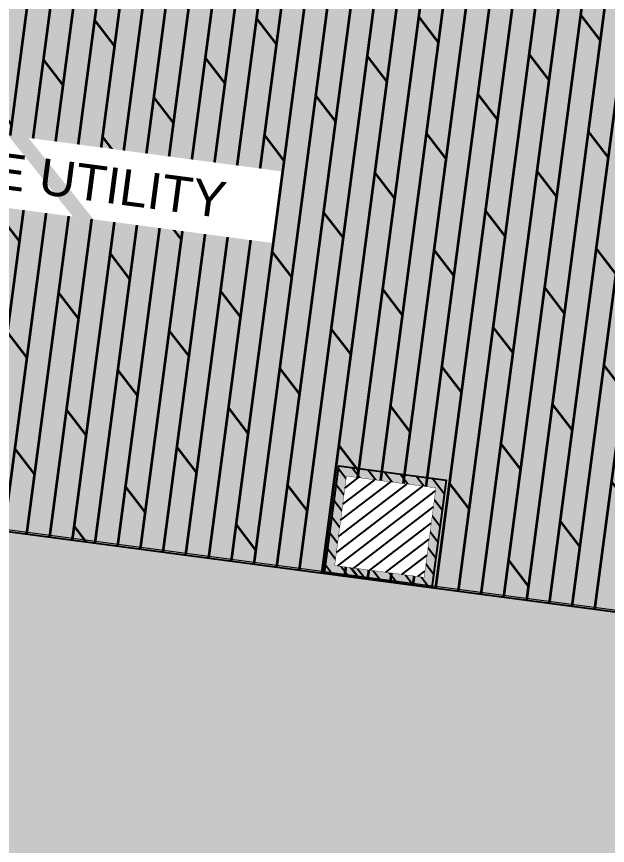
# Model space of a CAD drawing. Header units: millimetres. Extents: x -179928 to 528275, y -469666 to 511935.
# Drawn here: x 139826 to 141464, y 82140 to 84436 of the extents above; entities that cross this region are included whole.
import ezdxf

# ---------------------------------------------------------------- set-up
doc = ezdxf.new("R2010")
doc.units = ezdxf.units.MM
doc.set_wipeout_variables(frame=1)
doc.linetypes.add('DASHED', pattern=[0.75, 0.5, -0.25])
for name, color, linetype in [('ad-Elevation 10', 8, 'Continuous'), ('ad-MS Columns', 1, 'Continuous'), ('ad-Plinth', 8, 'Continuous'), ('ad-Primary Roof', 5, 'Continuous'), ('ad-RCC', 3, 'Continuous'), ('ad-RCC Hatch', 125, 'Continuous'), ('ad-Secondary Roof', 6, 'Continuous'), ('ad-Text main', 7, 'Continuous'), ('ad-Verandah', 33, 'Continuous')]:
    doc.layers.add(name, color=color, linetype=linetype)
doc.layers.add('ad-Landscape', color=94, linetype='Continuous', lineweight=35)
doc.styles.get("Standard").update_dxf_attribs({"font": 'arial.ttf'})

# ---------------------------------------------------------------- blocks, each defined once
blk = doc.blocks.new('zw$3849')
at = {"layer": 'ad-Text main', "insert": (10792.7, -1062.5), "char_height": 100, "width": 1424.195, "attachment_point": 5, "bg_fill": 2}
blk.add_mtext('6\'-9" WIDE UTILITY', dxfattribs=at)
blk = doc.blocks.new('1625E_Roof Plan')
at = {"layer": 'ad-Primary Roof', "linetype": 'DASHED', "ltscale": 2, "const_width": 40}
blk.add_lwpolyline([(12570, -2645), (2380, -2645), (7475, 2255)], close=True, dxfattribs=at)
blk.add_lwpolyline([(12570, -2645), (12570, -2345)], dxfattribs=at)
at = {"layer": 'ad-Secondary Roof', "linetype": 'DASHED', "ltscale": 2, "const_width": 40}
blk.add_lwpolyline([(12570, 5195), (10022.5, 1425), (12570, -2345), (13950, -2345), (13950, 5195)], close=True, dxfattribs=at)
blk = doc.blocks.new('A$C42b14ea2')
at = {"layer": 'ad-RCC Hatch', "transparency": 33554687}
h = blk.add_hatch(dxfattribs=at)
h.set_pattern_fill('ANSI31', color=256, scale=10)
h.set_pattern_definition([(45, (13250, 8645), (-22.45064, 22.45064), [])])
h.paths.add_polyline_path([(0, 0), (300, 0), (300, 300), (0, 300)])
at = {"layer": 'ad-RCC'}
blk.add_lwpolyline([(0, 0), (300, 0), (300, 300), (0, 300)], close=True, dxfattribs=at)
blk = doc.blocks.new('1625E_Columns')
at = {"layer": 'ad-RCC', "xscale": -1}
blk.add_blockref('A$C42b14ea2', (12120, -2050), dxfattribs=at)
blk = doc.blocks.new('zw$B0BD')
blk.add_wipeout([(0, 0), (250, 0), (250, -250), (0, -250)])
at = {"layer": 'ad-MS Columns'}
h = blk.add_hatch(dxfattribs=at)
h.set_pattern_fill('ANSI31', color=256, scale=10)
h.set_pattern_definition([(45, (4e-12, -250), (-22.4506, 22.4506), [])])
h.paths.add_polyline_path([(0, 0), (250, 0), (250, -250), (0, -250)])
at = {"layer": 'ad-MS Columns', "const_width": 1}
blk.add_lwpolyline([(0, 0), (250, 0), (250, -250), (0, -250)], close=True, dxfattribs=at)
blk = doc.blocks.new('zw$BD87')
at = {"layer": 'ad-MS Columns'}
blk.add_blockref('zw$B0BD', (-275, -1775), dxfattribs=at)
blk = doc.blocks.new('1625_East Villa')
at = {"transparency": 33554559}
h = blk.add_hatch(color=43, dxfattribs=at)
h.dxf.hatch_style = 1
h.paths.add_polyline_path([(13640, 4745), (12120, 4745), (12120, 0), (6200, 0), (6200, -2050), (13640, -2050)])
h = blk.add_hatch(dxfattribs=at)
h.set_pattern_fill('GRASS', color=74, angle=180)
h.set_pattern_definition([(270, (14550, 3220), (17.960512, -17.960512), [4.7625, -31.158524]), (225, (14550, 3220), (17.96051, -17.96051), [4.7625, -20.6375]), (315, (14550, 3220), (17.96051, 17.96051), [4.7625, -20.6375])])
h.paths.add_polyline_path([(14550, -2960), (9750, -2960), (9750, -2050), (13640, -2050), (13640, 3145), (14550, 3145)])
h = blk.add_hatch(color=256, dxfattribs=at)
h.dxf.hatch_style = 1
h.set_gradient(color1=(153, 204, 0), color2=(63, 127, 0), tint=1, name='INVSPHERICAL')
h.paths.add_polyline_path([(14550, -2960), (9750, -2960), (9750, -2050), (13640, -2050), (13640, 3145), (14550, 3145)])
at = {"layer": 'ad-Landscape', "transparency": 33554687}
h = blk.add_hatch(dxfattribs=at)
h.set_pattern_fill('DOLMIT', color=44, scale=10, angle=90)
h.set_pattern_definition([(90, (-1084315.54, 674820.024), (-63.5, 5e-14), []), (135, (-1084315.54, 674820.02), (-126.999913, -126.999913), [89.80256, -179.605122])])
h.paths.add_polyline_path([(13640, 4745), (12120, 4745), (12120, 0), (6200, 0), (6200, -2050), (13640, -2050)])
at = {"layer": 'ad-Elevation 10'}
blk.add_lwpolyline([(14550, -2960), (9750, -2960), (9750, -2050), (13640, -2050), (13640, 3145), (14550, 3145)], close=True, dxfattribs=at)
at = {"layer": 'ad-Verandah', "lineweight": 9}
blk.add_lwpolyline([(13640, 4745), (12120, 4745), (12120, 0), (6200, 0), (6200, -2050), (13640, -2050)], close=True, dxfattribs=at)
at = {"layer": 'ad-Text main'}
blk.add_blockref('zw$3849', (0, 0), dxfattribs=at)
blk.add_blockref('1625E_Roof Plan', (0, 0))
blk.add_blockref('1625E_Columns', (0, 0))
at = {"layer": 'ad-MS Columns'}
blk.add_blockref('zw$BD87', (12120, 0), dxfattribs=at)
blk = doc.blocks.new("All Plot's Villa Plans")
at = {"ltscale": 5, "rotation": 352.4703876422526}
blk.add_blockref('1625_East Villa', (129230.4, 86475.4), dxfattribs=at)
blk = doc.blocks.new('A$C92fa9908')
at = {"layer": 'ad-Verandah', "lineweight": 9}
blk.add_lwpolyline([(13650, 4745), (12120, 4745), (12120, 0), (6200, 0), (6200, -2045), (13650, -2045)], close=True, dxfattribs=at)
blk = doc.blocks.new('zw$C194')
at = {"layer": 'ad-Plinth', "ltscale": 5, "rotation": 352.47038764227}
blk.add_blockref('A$C92fa9908', (-62608.4, -342283.4), dxfattribs=at)
blk = doc.blocks.new("Villa's Boundary")
at = {"ltscale": 5}
blk.add_blockref('zw$C194', (191838.8, 428758.8), dxfattribs=at)

msp = doc.modelspace()

# ---------------------------------------------------------------- block references
at = {"ltscale": 5}
msp.add_blockref("Villa's Boundary", (0, 0), dxfattribs=at)

# ---------------------------------------------------------------- next in the draw order: block references
msp.add_blockref("All Plot's Villa Plans", (0, 0), dxfattribs=at)

doc.saveas('drawing.dxf')
